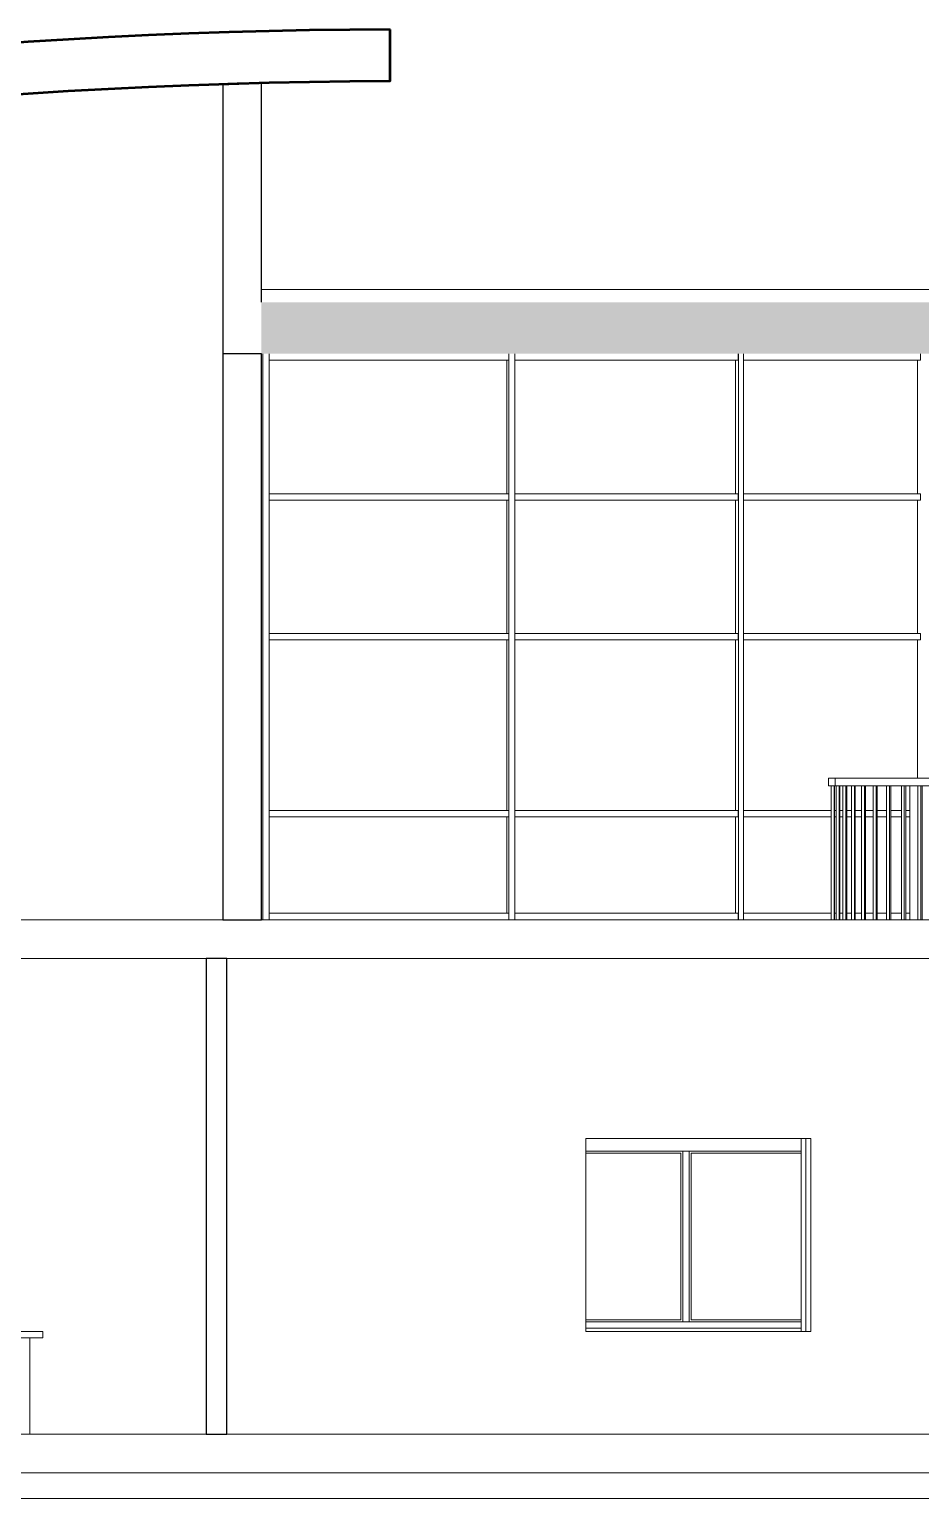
# Model space of a CAD drawing. Header units: millimetres. Extents: x -8421 to 22904, y -500 to 10921.
# Drawn here: x 8075 to 15003, y -500 to 10921 of the extents above; entities that cross this region are included whole.
import ezdxf

# ---------------------------------------------------------------- set-up
doc = ezdxf.new("R2010")
doc.units = ezdxf.units.MM
for name, color, linetype, lineweight in [('A-G22-M-FloorOutline', 6, 'Continuous', 15), ('A-G23-M-StairHandrail', 1, 'Continuous', 15), ('A-G24-H-RoofPatterns', 8, 'Continuous', 15), ('A-G24-M-Roofs', 4, 'Continuous', 15), ('A-G25-M-Walls', 250, 'Continuous', 15), ('A-G252-M-WallsInterior', 7, 'Continuous', 15), ('A-G321-M-WindowCills', 3, 'Continuous', 15), ('A-G321-M-Windows', 6, 'Continuous', 15), ('A-G4-M-FFE', 5, 'Continuous', 15)]:
    doc.layers.add(name, color=color, linetype=linetype, lineweight=lineweight)

# ---------------------------------------------------------------- blocks, each defined once
blk = doc.blocks.new('Curtain Wall Panel - Plain - Curtain Wall Panel - Plain-239387-Section 2')
at = {"layer": 'A-G321-M-Windows'}
for p, q in [((13139, 2185), (12402, 2185)), ((13139, 890), (13139, 2185)), ((13154, 2200), (13154, 875)), ((12402, 890), (13139, 890)), ((13154, 875), (12402, 875))]:
    blk.add_line(p, q, dxfattribs=at)
blk = doc.blocks.new('Curtain Wall Panel - Plain - Curtain Wall Panel - Plain-V1-Section 2')
at = {"layer": 'A-G321-M-Windows'}
for p, q in [((13204, 875), (13204, 2200)), ((13219, 2185), (13219, 890)), ((14074, 2185), (13219, 2185)), ((14074, 875), (13204, 875)), ((13219, 890), (14074, 890))]:
    blk.add_line(p, q, dxfattribs=at)
blk = doc.blocks.new('Rectangular Mullion - 50 x 250mm-239385-Section 2')
at = {"layer": 'A-G321-M-WindowCills'}
blk.add_line((13179, 875), (12402, 875), dxfattribs=at)
blk = doc.blocks.new('Rectangular Mullion - 50 x 250mm-V2-Section 2')
at = {"layer": 'A-G321-M-WindowCills'}
blk.add_line((14074, 875), (13179, 875), dxfattribs=at)
blk = doc.blocks.new('Rectangular Mullion - 50 x 100mm-227649-Section 2')
at = {"layer": 'A-G321-M-WindowCills'}
for p, q in [((13154, 2200), (13154, 875)), ((13204, 875), (13204, 2200)), ((13204, 875), (13154, 875))]:
    blk.add_line(p, q, dxfattribs=at)
blk = doc.blocks.new('Concept Table - Grade 1 - Conference Table-246450-Section 2')
at = {"layer": 'A-G4-M-FFE', "lineweight": 5}
for p, q in [((5979, 800), (8179, 800)), ((5979, 800), (5979, 750)), ((8179, 800), (8179, 750)), ((8179, 750), (5979, 750)), ((6079, 750), (6079, 0)), ((6179, 0), (6179, 750)), ((7979, 750), (7979, 0)), ((8079, 0), (8079, 750)), ((6179, 0), (6079, 0)), ((8079, 0), (7979, 0))]:
    blk.add_line(p, q, dxfattribs=at)
blk = doc.blocks.new('System Panel - Concept Glazed-259674-Section 2')
at = {"layer": 'A-G321-M-Windows'}
blk.add_line((13565, 4050), (13565, 4800), dxfattribs=at)
blk = doc.blocks.new('System Panel - Concept Glazed-259673-Section 2')
at = {"layer": 'A-G321-M-Windows'}
blk.add_line((11787, 4050), (11787, 4800), dxfattribs=at)
blk = doc.blocks.new('System Panel - Concept Glazed-V11-Section 2')
at = {"layer": 'A-G321-M-Windows'}
blk.add_line((14978, 5100), (14978, 6175), dxfattribs=at)
blk = doc.blocks.new('System Panel - Concept Glazed-V12-Section 2')
at = {"layer": 'A-G321-M-Windows'}
blk.add_line((13565, 4850), (13565, 6175), dxfattribs=at)
blk = doc.blocks.new('System Panel - Concept Glazed-V13-Section 2')
at = {"layer": 'A-G321-M-Windows'}
blk.add_line((11787, 4850), (11787, 6175), dxfattribs=at)
blk = doc.blocks.new('System Panel - Concept Glazed-V14-Section 2')
at = {"layer": 'A-G321-M-Windows'}
blk.add_line((14978, 6225), (14978, 7262), dxfattribs=at)
blk = doc.blocks.new('System Panel - Concept Glazed-V15-Section 2')
at = {"layer": 'A-G321-M-Windows'}
blk.add_line((13565, 6225), (13565, 7262), dxfattribs=at)
blk = doc.blocks.new('System Panel - Concept Glazed-V16-Section 2')
at = {"layer": 'A-G321-M-Windows'}
blk.add_line((11787, 6225), (11787, 7262), dxfattribs=at)
blk = doc.blocks.new('Rectangular Mullion - Concept 50x150mm-259631-Section 2')
at = {"layer": 'A-G321-M-WindowCills'}
for p, q in [((9940, 8350), (9940, 8400)), ((11802, 8350), (9940, 8350)), ((11802, 8350), (11802, 8400))]:
    blk.add_line(p, q, dxfattribs=at)
blk = doc.blocks.new('Rectangular Mullion - Concept 50x150mm-V17-Section 2')
at = {"layer": 'A-G321-M-WindowCills'}
for q in [(13627, 8350), (15002, 8400)]:
    blk.add_line((15002, 8350), q, dxfattribs=at)
blk = doc.blocks.new('Rectangular Mullion - Concept 50x150mm-V18-Section 2')
at = {"layer": 'A-G321-M-WindowCills'}
for q in [(11850, 8350), (13585, 8400)]:
    blk.add_line((13585, 8350), q, dxfattribs=at)
blk = doc.blocks.new('Rectangular Mullion - Concept 50x150mm-259666-Section 2')
at = {"layer": 'A-G321-M-WindowCills'}
for p, q in [((13627, 4050), (14307, 4050)), ((14335, 4050), (14346, 4050)), ((14375, 4050), (14399, 4050)), ((14429, 4050), (14465, 4050)), ((14495, 4050), (14543, 4050)), ((14575, 4050), (14634, 4050)), ((14666, 4050), (14738, 4050)), ((14771, 4050), (14854, 4050)), ((14887, 4050), (14920, 4050))]:
    blk.add_line(p, q, dxfattribs=at)
blk = doc.blocks.new('Rectangular Mullion - Concept 50x150mm-V19-Section 2')
at = {"layer": 'A-G321-M-WindowCills'}
for p in [(11850, 4050), (13585, 4000)]:
    blk.add_line(p, (13585, 4050), dxfattribs=at)
blk = doc.blocks.new('Rectangular Mullion - Concept 50x150mm-259667-Section 2')
at = {"layer": 'A-G321-M-WindowCills'}
for p, q in [((9940, 4000), (9940, 4050)), ((9940, 4050), (11802, 4050)), ((11802, 4000), (11802, 4050))]:
    blk.add_line(p, q, dxfattribs=at)
blk = doc.blocks.new('Rectangular Mullion - Concept 50x150mm-259677-Section 2')
at = {"layer": 'A-G321-M-WindowCills'}
for p, q in [((9890, 4825), (9890, 4000)), ((9940, 4825), (9940, 4000))]:
    blk.add_line(p, q, dxfattribs=at)
blk = doc.blocks.new('Rectangular Mullion - Concept 50x150mm-259678-Section 2')
at = {"layer": 'A-G321-M-WindowCills'}
for p, q in [((9890, 6200), (9890, 4825)), ((9940, 6200), (9940, 4825))]:
    blk.add_line(p, q, dxfattribs=at)
blk = doc.blocks.new('Rectangular Mullion - Concept 50x150mm-248201-Section 2')
at = {"layer": 'A-G321-M-WindowCills'}
for p, q in [((9890, 7287), (9890, 6200)), ((9940, 7287), (9940, 6200))]:
    blk.add_line(p, q, dxfattribs=at)
blk = doc.blocks.new('Rectangular Mullion - Concept 50x150mm-259646-Section 2')
at = {"layer": 'A-G321-M-WindowCills'}
for p, q in [((9890, 8400), (9890, 7288)), ((9940, 8400), (9940, 7288))]:
    blk.add_line(p, q, dxfattribs=at)
blk = doc.blocks.new('Rectangular Mullion - Concept 50x150mm-259669-Section 2')
at = {"layer": 'A-G321-M-WindowCills'}
for p, q in [((14307, 4850), (13627, 4850)), ((14307, 4800), (13627, 4800)), ((14346, 4850), (14335, 4850)), ((14346, 4800), (14335, 4800)), ((14399, 4850), (14375, 4850)), ((14399, 4800), (14375, 4800)), ((14465, 4850), (14429, 4850)), ((14465, 4800), (14429, 4800)), ((14543, 4850), (14495, 4850)), ((14543, 4800), (14495, 4800)), ((14634, 4850), (14575, 4850)), ((14634, 4800), (14575, 4800)), ((14738, 4850), (14666, 4850)), ((14738, 4800), (14666, 4800)), ((14854, 4850), (14771, 4850)), ((14854, 4800), (14771, 4800)), ((14920, 4850), (14887, 4850)), ((14920, 4800), (14887, 4800))]:
    blk.add_line(p, q, dxfattribs=at)
blk = doc.blocks.new('Rectangular Mullion - Concept 50x150mm-V20-Section 2')
at = {"layer": 'A-G321-M-WindowCills'}
for p, q in [((13585, 4850), (11850, 4850)), ((13585, 4800), (11850, 4800)), ((13585, 4825), (13585, 4850)), ((13585, 4800), (13585, 4825))]:
    blk.add_line(p, q, dxfattribs=at)
blk = doc.blocks.new('Rectangular Mullion - Concept 50x150mm-259670-Section 2')
at = {"layer": 'A-G321-M-WindowCills'}
for p, q in [((9940, 4800), (9940, 4850)), ((11802, 4850), (9940, 4850)), ((11802, 4800), (9940, 4800)), ((11802, 4825), (11802, 4850)), ((11802, 4800), (11802, 4825))]:
    blk.add_line(p, q, dxfattribs=at)
blk = doc.blocks.new('Rectangular Mullion - Concept 50x150mm-V21-Section 2')
at = {"layer": 'A-G321-M-WindowCills'}
for p, q in [((15002, 6225), (13627, 6225)), ((15002, 6175), (13627, 6175)), ((15002, 6200), (15002, 6225)), ((15002, 6175), (15002, 6200))]:
    blk.add_line(p, q, dxfattribs=at)
blk = doc.blocks.new('Rectangular Mullion - Concept 50x150mm-V22-Section 2')
at = {"layer": 'A-G321-M-WindowCills'}
for p, q in [((13585, 6225), (11850, 6225)), ((13585, 6175), (11850, 6175)), ((13585, 6200), (13585, 6225)), ((13585, 6175), (13585, 6200))]:
    blk.add_line(p, q, dxfattribs=at)
blk = doc.blocks.new('Rectangular Mullion - Concept 50x150mm-248190-Section 2')
at = {"layer": 'A-G321-M-WindowCills'}
for p, q in [((9940, 6175), (9940, 6225)), ((11802, 6225), (9940, 6225)), ((11802, 6175), (9940, 6175)), ((11802, 6200), (11802, 6225)), ((11802, 6175), (11802, 6200))]:
    blk.add_line(p, q, dxfattribs=at)
blk = doc.blocks.new('Rectangular Mullion - Concept 50x150mm-V23-Section 2')
at = {"layer": 'A-G321-M-WindowCills'}
for p, q in [((15002, 7312), (13627, 7312)), ((15002, 7288), (15002, 7312)), ((15002, 7262), (13627, 7262)), ((15002, 7262), (15002, 7288))]:
    blk.add_line(p, q, dxfattribs=at)
blk = doc.blocks.new('Rectangular Mullion - Concept 50x150mm-V24-Section 2')
at = {"layer": 'A-G321-M-WindowCills'}
for p, q in [((13585, 7312), (11850, 7312)), ((13585, 7288), (13585, 7312)), ((13585, 7262), (11850, 7262)), ((13585, 7262), (13585, 7288))]:
    blk.add_line(p, q, dxfattribs=at)
blk = doc.blocks.new('Rectangular Mullion - Concept 50x150mm-259642-Section 2')
at = {"layer": 'A-G321-M-WindowCills'}
for p, q in [((9940, 7262), (9940, 7312)), ((11802, 7312), (9940, 7312)), ((11802, 7288), (11802, 7312)), ((11802, 7262), (9940, 7262)), ((11802, 7262), (11802, 7288))]:
    blk.add_line(p, q, dxfattribs=at)
blk = doc.blocks.new('Rectangular Mullion - Concept 50x150mm-259671-Section 2')
at = {"layer": 'A-G321-M-WindowCills'}
for p, q in [((13587, 4825), (13587, 4000)), ((13627, 4825), (13627, 4000))]:
    blk.add_line(p, q, dxfattribs=at)
blk = doc.blocks.new('Rectangular Mullion - Concept 50x150mm-V25-Section 2')
at = {"layer": 'A-G321-M-WindowCills'}
for p, q in [((11803, 4825), (11803, 4000)), ((11850, 4825), (11850, 4000))]:
    blk.add_line(p, q, dxfattribs=at)
blk = doc.blocks.new('Rectangular Mullion - Concept 50x150mm-V27-Section 2')
at = {"layer": 'A-G321-M-WindowCills'}
for p, q in [((13587, 6200), (13587, 4825)), ((13627, 6200), (13627, 4825))]:
    blk.add_line(p, q, dxfattribs=at)
blk = doc.blocks.new('Rectangular Mullion - Concept 50x150mm-V28-Section 2')
at = {"layer": 'A-G321-M-WindowCills'}
for p, q in [((11803, 6200), (11803, 4825)), ((11850, 6200), (11850, 4825))]:
    blk.add_line(p, q, dxfattribs=at)
blk = doc.blocks.new('Rectangular Mullion - Concept 50x150mm-V30-Section 2')
at = {"layer": 'A-G321-M-WindowCills'}
for p, q in [((13587, 7287), (13587, 6200)), ((13627, 7287), (13627, 6200))]:
    blk.add_line(p, q, dxfattribs=at)
blk = doc.blocks.new('Rectangular Mullion - Concept 50x150mm-V31-Section 2')
at = {"layer": 'A-G321-M-WindowCills'}
for p, q in [((11803, 7287), (11803, 6200)), ((11850, 7287), (11850, 6200))]:
    blk.add_line(p, q, dxfattribs=at)
blk = doc.blocks.new('Rectangular Mullion - Concept 50x150mm-V33-Section 2')
at = {"layer": 'A-G321-M-WindowCills'}
for p, q in [((13587, 8400), (13587, 7288)), ((13627, 8400), (13627, 7288))]:
    blk.add_line(p, q, dxfattribs=at)
blk = doc.blocks.new('Rectangular Mullion - Concept 50x150mm-V34-Section 2')
at = {"layer": 'A-G321-M-WindowCills'}
for p, q in [((11803, 8400), (11803, 7288)), ((11850, 8400), (11850, 7288))]:
    blk.add_line(p, q, dxfattribs=at)
blk = doc.blocks.new('Railing - Concept 25mm-258229-Section 2')
at = {"layer": 'A-G23-M-StairHandrail'}
for p, q in [((16175, 4000), (16175, 5040)), ((16191, 4000), (16191, 5040))]:
    blk.add_line(p, q, dxfattribs=at)
blk = doc.blocks.new('Railing - Concept 25mm-V36-Section 2')
at = {"layer": 'A-G23-M-StairHandrail'}
for p, q in [((15982, 4000), (15982, 5040)), ((16000, 4000), (16000, 5040)), ((16018, 5040), (16018, 4000))]:
    blk.add_line(p, q, dxfattribs=at)
blk = doc.blocks.new('Railing - Concept 25mm-V37-Section 2')
at = {"layer": 'A-G23-M-StairHandrail'}
for p, q in [((15790, 4000), (15790, 5040)), ((15808, 4000), (15808, 5040)), ((15825, 5040), (15825, 4000))]:
    blk.add_line(p, q, dxfattribs=at)
blk = doc.blocks.new('Railing - Concept 25mm-V38-Section 2')
at = {"layer": 'A-G23-M-StairHandrail'}
for p, q in [((15607, 4000), (15607, 5040)), ((15626, 4000), (15626, 5040)), ((15642, 5040), (15642, 4000))]:
    blk.add_line(p, q, dxfattribs=at)
blk = doc.blocks.new('Railing - Concept 25mm-V39-Section 2')
at = {"layer": 'A-G23-M-StairHandrail'}
for p, q in [((15434, 4000), (15434, 5040)), ((15454, 4000), (15454, 5040)), ((15469, 5040), (15469, 4000))]:
    blk.add_line(p, q, dxfattribs=at)
blk = doc.blocks.new('Railing - Concept 25mm-V40-Section 2')
at = {"layer": 'A-G23-M-StairHandrail'}
for p, q in [((15272, 4000), (15272, 5040)), ((15293, 4000), (15293, 5040)), ((15307, 5040), (15307, 4000))]:
    blk.add_line(p, q, dxfattribs=at)
blk = doc.blocks.new('Railing - Concept 25mm-V41-Section 2')
at = {"layer": 'A-G23-M-StairHandrail'}
for p, q in [((15121, 4000), (15121, 5040)), ((15143, 4000), (15143, 5040)), ((15156, 5040), (15156, 4000))]:
    blk.add_line(p, q, dxfattribs=at)
blk = doc.blocks.new('Railing - Concept 25mm-V42-Section 2')
at = {"layer": 'A-G23-M-StairHandrail'}
for p, q in [((14982, 4000), (14982, 5040)), ((15004, 4000), (15004, 5040)), ((15016, 5040), (15016, 4000))]:
    blk.add_line(p, q, dxfattribs=at)
blk = doc.blocks.new('Railing - Concept 25mm-V43-Section 2')
at = {"layer": 'A-G23-M-StairHandrail'}
for p, q in [((14854, 4000), (14854, 5040)), ((14876, 4000), (14876, 5040)), ((14887, 5040), (14887, 4000))]:
    blk.add_line(p, q, dxfattribs=at)
blk = doc.blocks.new('Railing - Concept 25mm-V44-Section 2')
at = {"layer": 'A-G23-M-StairHandrail'}
for p, q in [((14738, 4000), (14738, 5040)), ((14761, 4000), (14761, 5040)), ((14771, 5040), (14771, 4000))]:
    blk.add_line(p, q, dxfattribs=at)
blk = doc.blocks.new('Railing - Concept 25mm-V45-Section 2')
at = {"layer": 'A-G23-M-StairHandrail'}
for p, q in [((14634, 4000), (14634, 5040)), ((14658, 4000), (14658, 5040)), ((14666, 5040), (14666, 4000))]:
    blk.add_line(p, q, dxfattribs=at)
blk = doc.blocks.new('Railing - Concept 25mm-V46-Section 2')
at = {"layer": 'A-G23-M-StairHandrail'}
for p, q in [((14543, 4000), (14543, 5040)), ((14567, 4000), (14567, 5040)), ((14575, 5040), (14575, 4000))]:
    blk.add_line(p, q, dxfattribs=at)
blk = doc.blocks.new('Railing - Concept 25mm-V47-Section 2')
at = {"layer": 'A-G23-M-StairHandrail'}
for p, q in [((14465, 4000), (14465, 5040)), ((14489, 4000), (14489, 5040)), ((14495, 5040), (14495, 4000))]:
    blk.add_line(p, q, dxfattribs=at)
blk = doc.blocks.new('Railing - Concept 25mm-V48-Section 2')
at = {"layer": 'A-G23-M-StairHandrail'}
for p, q in [((14399, 4000), (14399, 5040)), ((14423, 4000), (14423, 5040)), ((14429, 5040), (14429, 4000))]:
    blk.add_line(p, q, dxfattribs=at)
blk = doc.blocks.new('Railing - Concept 25mm-V49-Section 2')
at = {"layer": 'A-G23-M-StairHandrail'}
for p, q in [((14346, 4000), (14346, 5040)), ((14371, 4000), (14371, 5040)), ((14375, 5040), (14375, 4000))]:
    blk.add_line(p, q, dxfattribs=at)
blk = doc.blocks.new('Railing - Concept 25mm-V50-Section 2')
at = {"layer": 'A-G23-M-StairHandrail'}
for p, q in [((14307, 4000), (14307, 5040)), ((14332, 4000), (14332, 5040)), ((14335, 5040), (14335, 4000))]:
    blk.add_line(p, q, dxfattribs=at)
blk = doc.blocks.new('Railing - Railing-256328-Section 2')
at = {"layer": 'A-G23-M-StairHandrail', "lineweight": 20}
for p, q in [((14338, 5100), (14288, 5100)), ((14288, 5100), (14288, 5040)), ((14288, 5040), (14338, 5040)), ((14338, 5040), (14338, 5100))]:
    blk.add_line(p, q, dxfattribs=at)
at = {"layer": 'A-G23-M-StairHandrail'}
for p, q in [((16218, 5100), (14338, 5100)), ((14338, 5040), (16218, 5040)), ((16218, 5040), (16218, 5100))]:
    blk.add_line(p, q, dxfattribs=at)
for name in ['Railing - Concept 25mm-V50-Section 2', 'Railing - Concept 25mm-V49-Section 2', 'Railing - Concept 25mm-V48-Section 2', 'Railing - Concept 25mm-V47-Section 2', 'Railing - Concept 25mm-V46-Section 2', 'Railing - Concept 25mm-V45-Section 2', 'Railing - Concept 25mm-V44-Section 2', 'Railing - Concept 25mm-V43-Section 2', 'Railing - Concept 25mm-V42-Section 2', 'Railing - Concept 25mm-V41-Section 2', 'Railing - Concept 25mm-V40-Section 2', 'Railing - Concept 25mm-V39-Section 2', 'Railing - Concept 25mm-V38-Section 2', 'Railing - Concept 25mm-V37-Section 2', 'Railing - Concept 25mm-V36-Section 2', 'Railing - Concept 25mm-258229-Section 2']:
    blk.add_blockref(name, (0, 0))

msp = doc.modelspace()

# ---------------------------------------------------------------- hatches: boundary and pattern name
at = {"layer": 'A-G24-H-RoofPatterns'}
h = msp.add_hatch(color=256, dxfattribs=at)
h.dxf.hatch_style = 1
h.paths.add_polyline_path([(22579, 8800), (9879, 8800), (9879, 8400), (22579, 8400)])

# ---------------------------------------------------------------- linework, layer by layer
at = {"layer": 'A-G22-M-FloorOutline', "lineweight": 18}
for p, q in [((14338, 4000), (-7121, 4000)), ((-7121, 3700), (16055, 3700)), ((22579, 0), (8079, 0)), ((-7121, -300), (22579, -300))]:
    msp.add_line(p, q, dxfattribs=at)
at = {"layer": 'A-G22-M-FloorOutline'}
msp.add_line((14338, 4000), (16055, 4000), dxfattribs=at)
at = {"layer": 'A-G24-M-Roofs', "lineweight": 50}
msp.add_lwpolyline([(10879, 10921, 0.111471), (-8421, 6500), (-8421, 6056, -0.112555), (10879, 10521)], format="xyb", close=True, dxfattribs=at)
at = {"layer": 'A-G25-M-Walls', "lineweight": 25}
for p, q in [((9579, 10498), (9579, 8400)), ((9879, 8800), (9879, 10507))]:
    msp.add_line(p, q, dxfattribs=at)
at = {"layer": 'A-G25-M-Walls'}
for p, q in [((22579, 8900), (9879, 8900)), ((12402, 2200), (14074, 2200)), ((14074, 825), (12402, 825)), ((-7121, -500), (22579, -500))]:
    msp.add_line(p, q, dxfattribs=at)
at = {"layer": 'A-G25-M-Walls', "lineweight": 25}
msp.add_arc((11022, -34036), 44558, 91.4697, 91.8556, dxfattribs=at)
at = {"layer": 'A-G252-M-WallsInterior', "lineweight": 25}
for p, q in [((9879, 8400), (9579, 8400)), ((9579, 8400), (9579, 4000)), ((9879, 4000), (9879, 8400)), ((9579, 4000), (9879, 4000)), ((9609, 3700), (9449, 3700)), ((9449, 3700), (9449, 0)), ((9609, 0), (9609, 3700)), ((9449, 0), (9609, 0))]:
    msp.add_line(p, q, dxfattribs=at)
at = {"layer": 'A-G252-M-WallsInterior'}
for p, q in [((14920, 4000), (14920, 5040)), ((12402, 800), (12402, 2300)), ((12402, 2300), (14149, 2300)), ((14074, 800), (14074, 2300)), ((14110, 800), (14110, 2300)), ((14149, 2300), (14149, 800)), ((14149, 800), (12402, 800))]:
    msp.add_line(p, q, dxfattribs=at)
for start, end in [(92.9048, 93.3298), (91.9748, 92.3946)]:
    msp.add_arc((11022, -34036), 44558, start, end, dxfattribs=at)

# ---------------------------------------------------------------- block references
at = {"layer": 'A-G23-M-StairHandrail'}
msp.add_blockref('Railing - Railing-256328-Section 2', (0, 0), dxfattribs=at)
at = {"layer": 'A-G321-M-WindowCills'}
for name in ['Rectangular Mullion - Concept 50x150mm-259646-Section 2', 'Rectangular Mullion - Concept 50x150mm-259631-Section 2', 'Rectangular Mullion - Concept 50x150mm-V34-Section 2', 'Rectangular Mullion - Concept 50x150mm-V18-Section 2', 'Rectangular Mullion - Concept 50x150mm-V33-Section 2', 'Rectangular Mullion - Concept 50x150mm-V17-Section 2', 'Rectangular Mullion - Concept 50x150mm-259642-Section 2', 'Rectangular Mullion - Concept 50x150mm-V24-Section 2', 'Rectangular Mullion - Concept 50x150mm-V23-Section 2', 'Rectangular Mullion - Concept 50x150mm-248201-Section 2', 'Rectangular Mullion - Concept 50x150mm-V31-Section 2', 'Rectangular Mullion - Concept 50x150mm-V30-Section 2', 'Rectangular Mullion - Concept 50x150mm-259678-Section 2', 'Rectangular Mullion - Concept 50x150mm-248190-Section 2', 'Rectangular Mullion - Concept 50x150mm-V28-Section 2', 'Rectangular Mullion - Concept 50x150mm-V22-Section 2', 'Rectangular Mullion - Concept 50x150mm-V27-Section 2', 'Rectangular Mullion - Concept 50x150mm-V21-Section 2', 'Rectangular Mullion - Concept 50x150mm-259677-Section 2', 'Rectangular Mullion - Concept 50x150mm-259670-Section 2', 'Rectangular Mullion - Concept 50x150mm-V25-Section 2', 'Rectangular Mullion - Concept 50x150mm-V20-Section 2', 'Rectangular Mullion - Concept 50x150mm-259671-Section 2', 'Rectangular Mullion - Concept 50x150mm-259669-Section 2', 'Rectangular Mullion - Concept 50x150mm-259667-Section 2', 'Rectangular Mullion - Concept 50x150mm-V19-Section 2', 'Rectangular Mullion - Concept 50x150mm-259666-Section 2', 'Rectangular Mullion - 50 x 100mm-227649-Section 2', 'Rectangular Mullion - 50 x 250mm-239385-Section 2', 'Rectangular Mullion - 50 x 250mm-V2-Section 2']:
    msp.add_blockref(name, (0, 0), dxfattribs=at)
at = {"layer": 'A-G321-M-Windows'}
for name, p in [('System Panel - Concept Glazed-V16-Section 2', (0, 1088)), ('System Panel - Concept Glazed-V15-Section 2', (0, 1088)), ('System Panel - Concept Glazed-V14-Section 2', (0, 1088)), ('System Panel - Concept Glazed-V16-Section 2', (0, 0)), ('System Panel - Concept Glazed-V15-Section 2', (0, 0)), ('System Panel - Concept Glazed-V14-Section 2', (0, 0)), ('System Panel - Concept Glazed-V13-Section 2', (0, 0)), ('System Panel - Concept Glazed-V12-Section 2', (0, 0)), ('System Panel - Concept Glazed-V11-Section 2', (0, 0)), ('System Panel - Concept Glazed-259673-Section 2', (0, 0)), ('System Panel - Concept Glazed-259674-Section 2', (0, 0)), ('Curtain Wall Panel - Plain - Curtain Wall Panel - Plain-239387-Section 2', (0, 0)), ('Curtain Wall Panel - Plain - Curtain Wall Panel - Plain-V1-Section 2', (0, 0))]:
    msp.add_blockref(name, p, dxfattribs=at)
at = {"layer": 'A-G4-M-FFE'}
msp.add_blockref('Concept Table - Grade 1 - Conference Table-246450-Section 2', (0, 0), dxfattribs=at)

doc.saveas('drawing.dxf')
